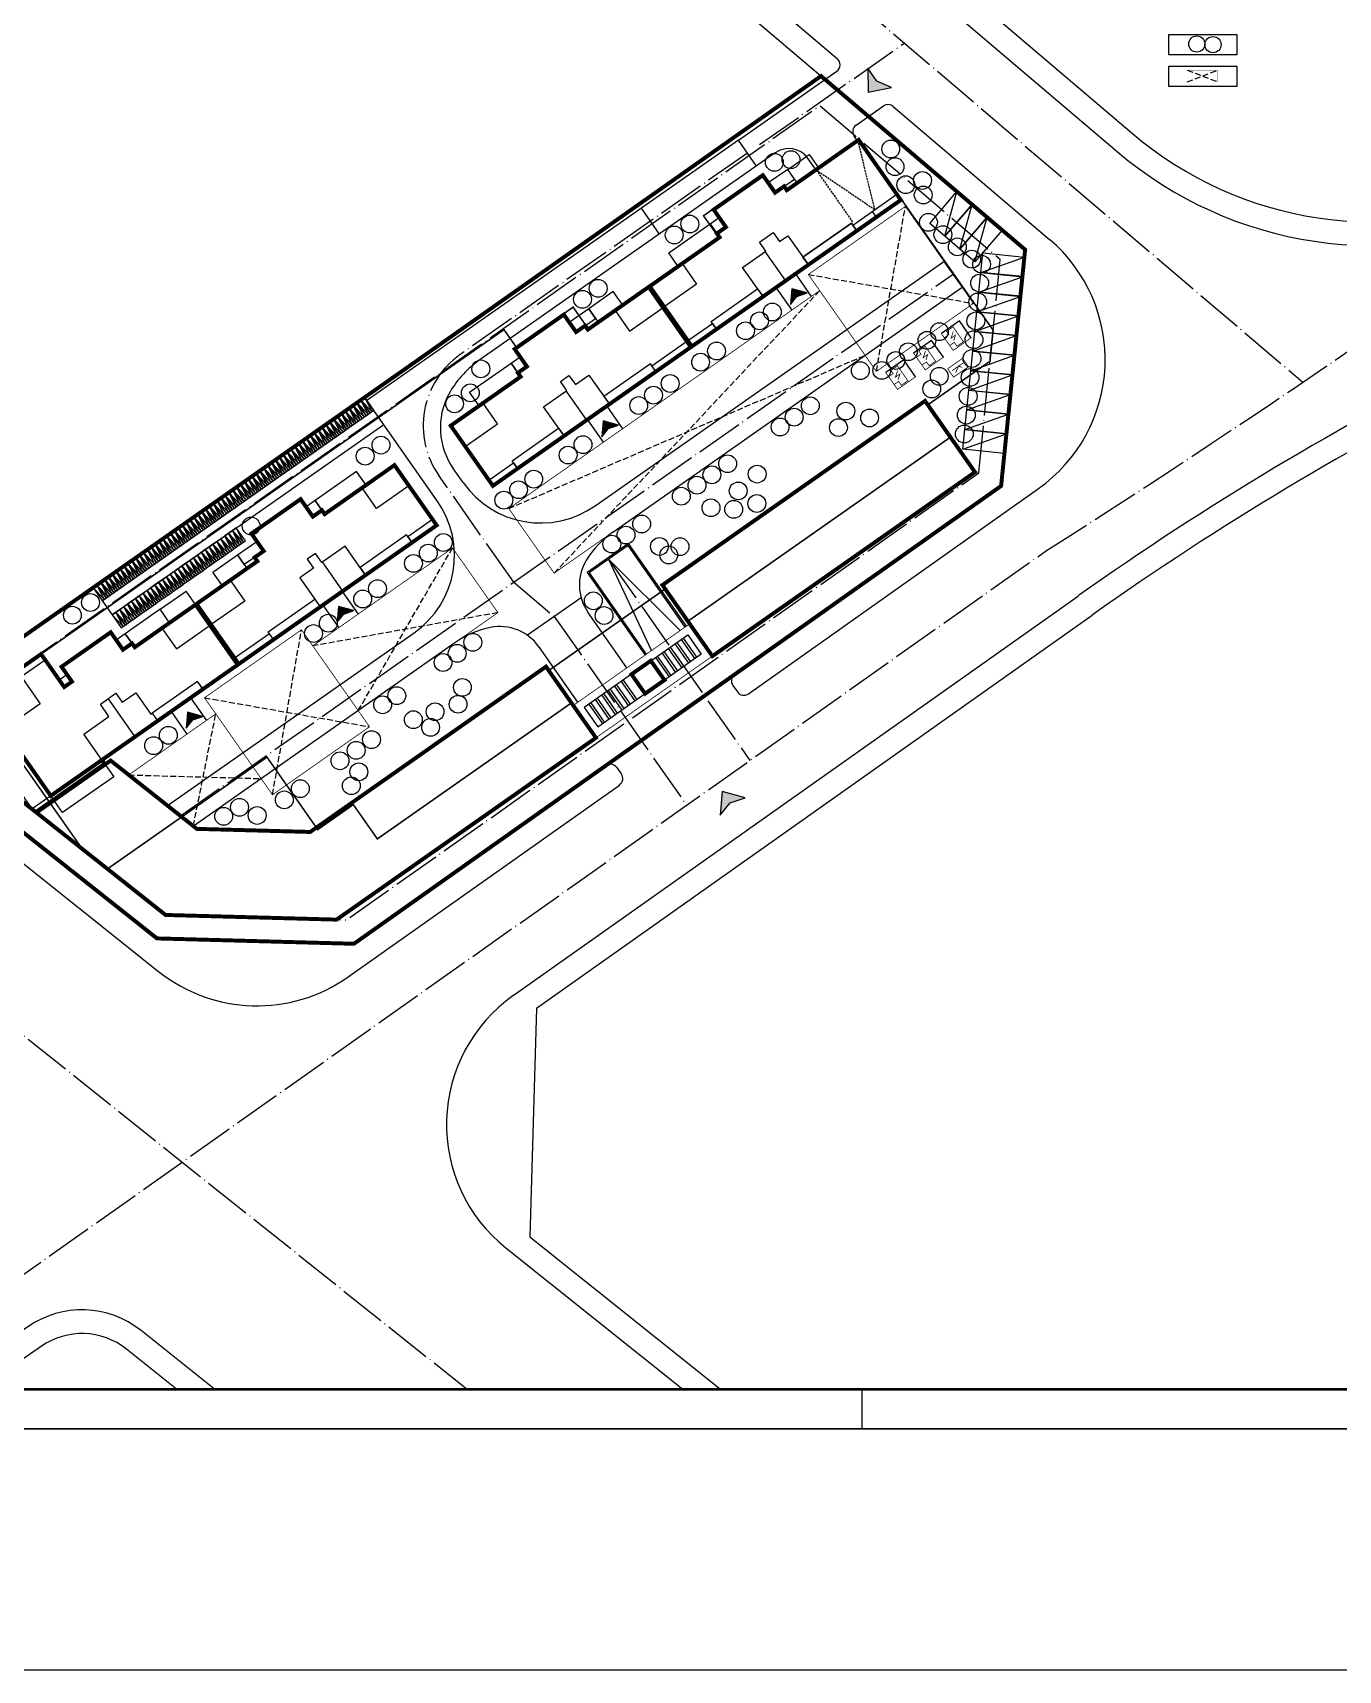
# Model space of a CAD drawing. Extents: x 36524853 to 36525459, y 2743936 to 2747542.
# Drawn here: x 36524940.5 to 36525105.7, y 2747225.7 to 2747433 of the extents above; entities that cross this region are included whole.
import ezdxf

# ---------------------------------------------------------------- set-up
doc = ezdxf.new("R2010")
doc.units = 0
doc.header["$LTSCALE"] = 1000
doc.header["$MEASUREMENT"] = 0
for name, pattern in [('DASH', [0.35, 0.25, -0.1]), ('DASHDOT', [25.4, 12.7, -6.35, 0, -6.35]), ('DOTE', [2.42, 2, -0.2, 0.02, -0.2])]:
    doc.linetypes.add(name, pattern=pattern)
for name, color, linetype in [('0-扑救场地', 6, 'DASH'), ('0-用地红线', 1, 'DOTE'), ('0-规划地下室', 2, 'Continuous'), ('0-规划建筑', 34, 'Continuous'), ('0-规划绿地植物', 107, 'Continuous'), ('0-规划车位', 8, 'Continuous'), ('0-规划道路', 4, 'Continuous'), ('0-规划道路中线', 211, 'DASHDOT'), ('_0', 7, 'Continuous'), ('A0-11 图框-粗线', 16, 'Continuous'), ('A0-13 图框-细线', 7, 'Continuous'), ('道路', 251, 'Continuous'), ('非机动车', 149, 'Continuous')]:
    doc.layers.add(name, color=color, linetype=linetype)
doc.layers.add('0-有效绿地', color=96, linetype='Continuous', lineweight=5)
doc.layers.add('yichutu', color=7, linetype='Continuous', true_color=0xffffff, plot=False)

# ---------------------------------------------------------------- blocks, each defined once
blk = doc.blocks.new('s01')
at = {"layer": '0-规划绿地植物'}
blk.add_circle((0, 0), 2.05, dxfattribs=at)
blk = doc.blocks.new('A$C693438E4')
at = {"layer": '非机动车', "color": 8}
for p, q in [((-300, 2000), (0, 0)), ((0, 0), (300, 2000))]:
    blk.add_line(p, q, dxfattribs=at)
at = {"layer": '非机动车', "color": 8, "extrusion": (8.2721e-18, -0.000574638, 1), "elevation": 0}
blk.add_lwpolyline([(300, 0), (300, 2000), (-300, 2000), (-300, 0)], close=True, dxfattribs=at)
blk = doc.blocks.new('A$C140B4F17')
at = {"layer": '0-规划车位'}
blk.add_line((-1300, 2650), (1200, -2650), dxfattribs=at)
blk.add_lwpolyline([(-1300, 2650), (1200, 2650), (1200, -2650), (-1300, -2650)], close=True, dxfattribs=at)
blk = doc.blocks.new('A$C6202001D')
at = {"layer": 'A0-11 图框-粗线', "const_width": 70}
blk.add_lwpolyline([(58400, 41000), (2500, 41000), (2500, 1000), (58400, 1000)], close=True, dxfattribs=at)
at = {"layer": 'A0-13 图框-细线'}
blk.add_line((30450, 1000), (30450, 0), dxfattribs=at)
blk.add_lwpolyline([(59400, 42000), (0, 42000), (0, 0), (59400, 0)], close=True, dxfattribs=at)
blk = doc.blocks.new('A$C3CD50023')
at = {"layer": '0-规划建筑'}
for p, q in [((11.9, 5.5), (15.9, 5.5)), ((15.9, 3.4), (15.9, 5.5)), ((0, 0), (0, -5.9))]:
    blk.add_line(p, q, dxfattribs=at)
at = {"layer": '0-规划建筑', "const_width": 0.5}
blk.add_lwpolyline([(3.5, -5.9), (3.5, -5.9), (10.5, -5.9), (10.5, -5.9), (15.9, -5.9), (15.9, 0.2), (15.9, 0.2), (15.9, 3.4), (6.5, 3.4), (6.5, 4), (5.1, 4), (5.1, 6.7), (-2.5, 6.7), (-2.5, 4.4), (-3.7, 4.4), (-3.7, 9.5), (-13.6, 9.5), (-13.6, 4.4), (-13, 4.4), (-13, -5.9)], close=True, dxfattribs=at)
at = {"layer": '0-规划建筑'}
for points in [[(-7.4, 4.4), (-13.6, 4.4), (-13.6, 9.5), (-7.4, 9.5)], [(-7.4, 8.6), (-3.7, 8.6), (-3.7, 9.5), (-7.4, 9.5)], [(-13, 4.4), (-13.6, 4.4), (-13.6, 2), (-13, 2)], [(-2.5, 4.4), (-3.7, 4.4), (-3.7, 5.5), (-2.5, 5.5)], [(5.1, 4), (6.5, 4), (6.5, 5.5), (5.1, 5.5)], [(6.5, 3.4), (11.9, 3.4), (11.9, 5.5), (6.5, 5.5)], [(10.7, 0.2), (15.9, 0.2), (15.9, 3.4), (10.7, 3.4)], [(-15.9, 2), (-13, 2), (-13, -5.9), (-15.9, -5.9)], [(-13, -5.9), (-5.1, -5.9), (-5.1, -8.5), (-13, -8.5)], [(3.5, -5.9), (10.5, -5.9), (10.5, -4.7), (3.5, -4.7)]]:
    blk.add_lwpolyline(points, close=True, dxfattribs=at)
for points in [[(-5.1, -5.9), (-5.1, -1.9), (-1.2, -1.9), (-1.2, 0), (1.2, 0), (1.2, -1.4), (3.3, -1.4), (3.3, -4.7), (3.5, -4.7), (3.5, -5.9)], [(3.5, -5.9), (10.5, -5.9)], [(10.5, -5), (10.5, -5.9), (15.9, -5.9), (15.9, -5)]]:
    blk.add_lwpolyline(points, dxfattribs=at)
blk = doc.blocks.new('A$C734D0DF4')
at = {"layer": '0-规划建筑', "const_width": 0.5}
blk.add_lwpolyline([(3.4, -4.5), (3.4, -4.5), (10.6, -4.5), (10.6, -4.5), (16, -4.5), (16, 1.6), (16, 1.6), (16, 4.8), (6.6, 4.8), (6.6, 5.4), (6.4, 5.4), (6.4, 5.4), (5.2, 5.4), (5.2, 8.1), (-2.4, 8.1), (-2.4, 5.4), (-3.8, 5.4), (-3.8, 4.8), (-14.6, 4.8), (-14.6, 1.6), (-14.6, 1.6), (-14.6, -4.5), (-10.8, -4.5), (-10.8, -4.5), (-3.6, -4.5), (-3.6, -4.5)], close=True, dxfattribs=at)
at = {"layer": '0-规划建筑'}
for points in [[(-3.8, 4.8), (-10.2, 4.8), (-10.2, 6.9), (-3.8, 6.9)], [(-2.4, 5.4), (-3.8, 5.4), (-3.8, 6.9), (-2.4, 6.9)], [(5.2, 5.4), (8.2, 5.4), (8.2, 6.9), (5.2, 6.9)], [(8.2, 4.8), (12, 4.8), (12, 6.9), (8.2, 6.9)], [(-9.6, 4.8), (-14.6, 4.8), (-14.6, 1.6), (-9.6, 1.6)], [(10.8, 1.6), (16, 1.6), (16, 4.8), (10.8, 4.8)], [(-14.6, -3.6), (-10.8, -3.6), (-10.8, -4.5), (-14.6, -4.5)], [(-10.8, -3.3), (-3.6, -3.3), (-3.6, -4.5), (-10.8, -4.5)], [(-10.8, -3.3), (-3.6, -3.3), (-3.6, -4.5), (-10.8, -4.5)], [(3.4, -4.5), (10.6, -4.5), (10.6, -3.3), (3.4, -3.3)], [(3.4, -4.5), (10.6, -4.5), (10.6, -3.3), (3.4, -3.3)], [(10.6, -3.6), (16, -3.6), (16, -4.5), (10.6, -4.5)]]:
    blk.add_lwpolyline(points, close=True, dxfattribs=at)
for points in [[(-3.6, -4.5), (-3.6, 0), (0, 0), (0, 1.4), (1.3, 1.4), (1.3, 0), (3.4, 0), (3.4, -4.5)], [(-0.1, -4.5), (-0.1, 0)]]:
    blk.add_lwpolyline(points, dxfattribs=at)
blk = doc.blocks.new('A$C0AB94B1E')
at = {"layer": '0-规划建筑'}
blk.add_line((14, -1.35), (14, -2.25), dxfattribs=at)
at = {"layer": '0-规划建筑', "const_width": 0.5}
blk.add_lwpolyline([(3.5, -2.25), (3.5, -2.25), (11, -2.25), (11, -2.25), (17.8, -2.25), (17.8, 3.85), (17.8, 3.85), (17.8, 7.05), (11, 7.05), (11, 7.05), (6.7, 7.05), (6.7, 7.65), (6.5, 7.65), (6.5, 7.65), (5.3, 7.65), (5.3, 10.35), (-2.3, 10.35), (-2.3, 7.65), (-3.7, 7.65), (-3.7, 7.05), (-9.5, 7.05), (-9.5, 7.05), (-14.5, 7.05), (-14.5, -2.25), (-10.7, -2.25), (-10.7, -2.25), (-3.5, -2.25), (-3.5, -2.25)], close=True, dxfattribs=at)
at = {"layer": '0-规划建筑'}
for points in [[(-10.1, 9.15), (-3.7, 9.15), (-3.7, 7.05), (-10.1, 7.05)], [(-3.7, 9.15), (-2.3, 9.15), (-2.3, 7.65), (-3.7, 7.65)], [(5.3, 7.65), (8.3, 7.65), (8.3, 9.15), (5.3, 9.15)], [(8.3, 7.05), (8.3, 9.15), (11.6, 9.15), (11.6, 7.05), (11, 7.05), (11, 7.05)], [(-14.5, 7.05), (-9.5, 7.05), (-9.5, 3.85), (-14.5, 3.85)], [(-14.5, -1.35), (-10.7, -1.35), (-10.7, -2.25), (-14.5, -2.25)], [(-10.7, -1.05), (-3.5, -1.05), (-3.5, -2.25), (-10.7, -2.25)], [(11, -2.25), (3.5, -2.25), (3.5, -1.05), (11, -1.05)], [(3.5, -2.25), (11, -2.25), (11, -1.05), (3.5, -1.05)], [(11, -1.35), (17.8, -1.35), (17.8, -2.25), (11, -2.25)]]:
    blk.add_lwpolyline(points, close=True, dxfattribs=at)
for points in [[(-3.5, -2.25), (-3.5, 2.25), (0.1, 2.25), (0.1, 3.65), (2.2, 3.65), (2.2, 2.25), (3.5, 2.25), (3.5, -2.25)], [(0, -2.25), (0, 2.25)]]:
    blk.add_lwpolyline(points, dxfattribs=at)
blk = doc.blocks.new('fdsafadf')
at = {"layer": '_0'}
h = blk.add_hatch(color=1, dxfattribs=at)
h.dxf.hatch_style = 1
h.paths.add_polyline_path([(0, -0.236), (-0.263, 0.655), (0.813, -0.236), (-0.263, -1.128)])
at = {"layer": '_0', "color": 1}
blk.add_lwpolyline([(0, -0.236), (-0.263, 0.655), (0.813, -0.236), (-0.263, -1.128)], close=True, dxfattribs=at)
blk = doc.blocks.new('33')
at = {"layer": 'Defpoints'}
blk.add_lwpolyline([(36502158.81, 2731666), (36502400.93, 2731666), (36502400.93, 2731494.8), (36502158.81, 2731494.8)], close=True, dxfattribs=at)
blk = doc.blocks.new('yct-420-297-420-297-1-3000.0')
at = {"layer": 'yichutu', "color": 7, "linetype": 'Continuous', "true_color": 0xffffff}
blk.add_lwpolyline([(0, 0), (0, 297), (420, 297), (420, 0)], close=True, dxfattribs=at)
blk = doc.blocks.new('yct-594-420-297-210-0.5-2000.0')
at = {"layer": 'yichutu', "color": 7, "true_color": 0xffffff}
blk.add_lwpolyline([(0, 0), (0, 210), (297, 210), (297, 0)], close=True, dxfattribs=at)
blk = doc.blocks.new('美式箱变')
at = {"linetype": 'Continuous', "const_width": 0.1, "flags": 128}
blk.add_lwpolyline([(0, 0), (2.8, 0), (2.8, -2.6), (0, -2.6)], close=True, dxfattribs=at)
at = {"linetype": 'Continuous', "flags": 128}
blk.add_lwpolyline([(0, 0), (0, -2.6), (2.8, -2.6)], dxfattribs=at)
at = {"linetype": 'Continuous', "const_width": 0.1, "flags": 128}
blk.add_lwpolyline([(1.1, -2.45), (2.1, -2.45), (2.1, -1.95), (2.8, -1.95), (2.8, -0.75), (2.1, -0.75), (2.1, -0.15), (1.1, -0.15), (1.1, -2.45)], dxfattribs=at)
at = {"color": 1, "linetype": 'Continuous', "const_width": 0.1, "flags": 128}
blk.add_lwpolyline([(2.02, -0.97), (1.45, -1.42), (2.13, -1.42), (1.42, -1.94)], dxfattribs=at)
blk = doc.blocks.new('54453321')
at = {"color": 1, "linetype": 'Continuous', "const_width": 0.1, "flags": 128}
for points in [[(0.06, -2.3), (0, 0), (1.3, 0.03), (1.36, -2.27), (0.06, -2.3)], [(0.53, -0.25), (0.57, -1.96)], [(0.92, -0.67), (0.54, -1), (1.02, -1.72)]]:
    blk.add_lwpolyline(points, dxfattribs=at)

msp = doc.modelspace()

# ---------------------------------------------------------------- linework, layer by layer
for points in [[(36525084.28, 2747432.77), (36525092.86, 2747432.77), (36525092.86, 2747430.2), (36525084.28, 2747430.2)], [(36525084.28, 2747428.76), (36525092.86, 2747428.76), (36525092.86, 2747426.19), (36525084.28, 2747426.19)]]:
    msp.add_lwpolyline(points, close=True)
at = {"layer": '0-扑救场地', "color": 6, "linetype": 'DASH', "ltscale": 0.003}
for p, q in [((36525086.61, 2747428.28), (36525090.47, 2747426.78)), ((36525086.61, 2747426.78), (36525090.47, 2747428.28)), ((36525047.25, 2747390.13), (36525050.92, 2747411.02)), ((36525038.64, 2747402.41), (36525059.53, 2747398.74)), ((36525006.46, 2747364.59), (36525040.07, 2747400.36)), ((36525000.72, 2747372.77), (36525045.82, 2747392.18)), ((36524981.66, 2747347.19), (36524993.6, 2747367.78)), ((36524999.34, 2747359.59), (36524975.91, 2747355.38)), ((36524970.81, 2747336.53), (36524974.48, 2747357.42)), ((36524962.2, 2747348.81), (36524983.09, 2747345.14)), ((36524960.79, 2747332.56), (36524963.63, 2747346.77)), ((36524952.61, 2747339.04), (36524969.37, 2747338.58))]:
    msp.add_line(p, q, dxfattribs=at)
for points, const_width in [([(36525090.47, 2747428.28), (36525086.61, 2747428.28), (36525086.61, 2747426.78), (36525090.47, 2747426.78)], 0.015), ([(36525050.92, 2747411.02), (36525059.53, 2747398.74), (36525047.25, 2747390.13), (36525038.64, 2747402.41)], 0.1), ([(36524974.48, 2747357.42), (36524983.09, 2747345.14), (36524970.81, 2747336.53), (36524962.2, 2747348.81)], 0.1)]:
    msp.add_lwpolyline(points, close=True, dxfattribs=dict(at, const_width=const_width))
at = {"layer": '0-扑救场地', "color": 6, "linetype": 'DASH', "ltscale": 0.003, "const_width": 0.1}
for points in [[(36525006.46, 2747364.59), (36525000.72, 2747372.77), (36525040.07, 2747400.36), (36525045.82, 2747392.18), (36525006.46, 2747364.59)], [(36524975.91, 2747355.38), (36524993.6, 2747367.78), (36524999.34, 2747359.59), (36524981.66, 2747347.19)]]:
    msp.add_lwpolyline(points, dxfattribs=at)
at = {"layer": '0-扑救场地', "color": 6, "linetype": 'DASH', "ltscale": 0.003}
msp.add_lwpolyline([(36524963.63, 2747346.77, 0.1, 0.1, 0), (36524952.61, 2747339.04, 0.1, 0.1, 0), (36524960.79, 2747332.56, 0.1, 0.1, 0), (36524969.37, 2747338.58, 0, 0, 0)], format="xyseb", dxfattribs=at)
at = {"layer": '0-用地红线', "ltscale": 0.003, "const_width": 0.5, "flags": 128}
msp.add_lwpolyline([(36525063.04, 2747375.63), (36525066.08, 2747405.55), (36525040.25, 2747427.53), (36524987.6, 2747390.44), (36524926.15, 2747347.36), (36524923.61, 2747344.17), (36524956.19, 2747318.34), (36524981.12, 2747317.66), (36525063.04, 2747375.63)], close=True, dxfattribs=at)
at = {"layer": '0-用地红线', "ltscale": 0.003, "flags": 128}
msp.add_lwpolyline([(36525060.2, 2747377.29), (36525062.94, 2747404.29), (36525040.08, 2747423.74), (36524989.33, 2747387.99), (36524928.23, 2747345.15), (36524927.83, 2747344.65), (36524957.27, 2747321.31), (36524980.2, 2747320.69)], close=True, dxfattribs=at)
at = {"layer": '0-规划地下室', "linetype": 'DASH', "ltscale": 0.003, "const_width": 0.2}
msp.add_lwpolyline([(36525010.81, 2747395.48), (36525008.86, 2747398.27), (36525001.66, 2747393.21), (36525000.11, 2747395.42), (36524933.41, 2747348.66), (36524946.72, 2747329.68), (36524949.92, 2747327.14), (36524970.11, 2747341.29), (36524976.54, 2747332.12), (36524981.04, 2747335.28), (36524984.08, 2747330.94), (36525008.65, 2747348.16), (36525005.78, 2747352.26), (36525020.52, 2747362.59), (36525023.39, 2747358.5), (36525056.63, 2747381.81), (36525053.76, 2747385.9), (36525061.63, 2747391.42), (36525062.03, 2747395.35), (36525045.09, 2747419.51), (36525036, 2747413.14), (36525035.6, 2747413.71), (36525034.45, 2747412.91), (36525032.9, 2747415.12), (36525025.37, 2747409.84), (36525027.32, 2747407.06)], close=True, dxfattribs=at)
at = {"layer": '0-规划建筑'}
for p, q in [((36525022.8, 2747356.37), (36525024.52, 2747353.92)), ((36525020.1, 2747354.48), (36525021.82, 2747352.02)), ((36525020.34, 2747354.65), (36525022.06, 2747352.2)), ((36525020.91, 2747355.05), (36525022.64, 2747352.6)), ((36525021.16, 2747355.23), (36525022.88, 2747352.77)), ((36525021.73, 2747355.63), (36525023.46, 2747353.17)), ((36525021.98, 2747355.8), (36525023.7, 2747353.34)), ((36525022.55, 2747356.2), (36525024.27, 2747353.75)), ((36525019.28, 2747353.91), (36525021, 2747351.45)), ((36525019.52, 2747354.08), (36525021.25, 2747351.62)), ((36525014.12, 2747350.29), (36525015.84, 2747347.83)), ((36525014.36, 2747350.46), (36525016.09, 2747348)), ((36525014.94, 2747350.86), (36525016.66, 2747348.41)), ((36525015.18, 2747351.04), (36525016.91, 2747348.58)), ((36525011.09, 2747348.16), (36525012.81, 2747345.71)), ((36525011.66, 2747348.57), (36525013.38, 2747346.11)), ((36525011.91, 2747348.74), (36525013.63, 2747346.28)), ((36525012.48, 2747349.14), (36525014.2, 2747346.68)), ((36525012.73, 2747349.31), (36525014.45, 2747346.86)), ((36525013.3, 2747349.72), (36525015.02, 2747347.26)), ((36525013.55, 2747349.89), (36525015.27, 2747347.43)), ((36525010.84, 2747347.99), (36525012.57, 2747345.54))]:
    msp.add_line(p, q, dxfattribs=at)
at = {"layer": '0-规划建筑', "const_width": 0.5}
for points in [[(36525053.41, 2747386.39), (36525020.17, 2747363.08), (36525026.49, 2747354.08), (36525059.73, 2747377.38)], [(36524950.32, 2747340.86), (36524940.93, 2747334.27), (36524957.27, 2747321.31), (36524978.92, 2747320.72), (36525011.75, 2747343.74), (36525005.43, 2747352.75), (36524975.58, 2747331.82), (36524961.23, 2747332.21)], [(36525016.25, 2747351.78), (36525018.7, 2747353.5), (36525020.43, 2747351.05), (36525017.97, 2747349.33)]]:
    msp.add_lwpolyline(points, close=True, dxfattribs=at)
at = {"layer": '0-规划建筑'}
for points, const_width in [([(36525011.75, 2747343.74), (36525026.49, 2747354.08), (36525023.62, 2747358.17), (36525008.88, 2747347.84)], 0.1), ([(36524933.41, 2747348.66), (36524930.71, 2747346.76), (36524937.65, 2747336.87), (36524940.85, 2747334.33), (36524949.55, 2747340.44), (36524949.21, 2747340.93)], 0.5)]:
    msp.add_lwpolyline(points, dxfattribs=dict(at, const_width=const_width))
for points in [[(36525018.7, 2747353.5), (36525023.37, 2747356.78), (36525025.09, 2747354.32), (36525020.43, 2747351.05)], [(36525016.25, 2747351.78), (36525010.27, 2747347.59), (36525011.99, 2747345.13), (36525017.97, 2747349.33)]]:
    msp.add_lwpolyline(points, dxfattribs=at)
at = {"layer": '0-规划道路', "color": 4}
for p, q in [((36525000.63, 2747461.25), (36525040.76, 2747427.1)), ((36525005.26, 2747461.25), (36525042.31, 2747429.72)), ((36525026.86, 2747461.25), (36525077.71, 2747417.97)), ((36525031.49, 2747461.25), (36525079.66, 2747420.26)), ((36525029.78, 2747419.4), (36525042.24, 2747428.14)), ((36525044.69, 2747421.31), (36525048.17, 2747423.75)), ((36525049.39, 2747423.69), (36525069.18, 2747406.85)), ((36525029.78, 2747419.4), (36524982.77, 2747386.44)), ((36525032.07, 2747416.13), (36525029.78, 2747419.4)), ((36525044.9, 2747419.26), (36525044.44, 2747419.91)), ((36525034.45, 2747417.79), (36524996.82, 2747391.41)), ((36525039.66, 2747415.59), (36525038.63, 2747417.06)), ((36525019.79, 2747407.52), (36525017.5, 2747410.79)), ((36525011.66, 2747373.11), (36525055.8, 2747404.06)), ((36525055.8, 2747404.06), (36525058.1, 2747400.79)), ((36525037, 2747402.48), (36525039.01, 2747399.62)), ((36525013.88, 2747369.79), (36525058.1, 2747400.79)), ((36525034.54, 2747400.76), (36525036.55, 2747397.9)), ((36524991.67, 2747373.75), (36524982.77, 2747386.44)), ((36525013.12, 2747385.74), (36525015.13, 2747382.88)), ((36524949.24, 2747361.1, 0), (36524983.63, 2747385.22)), ((36524950.51, 2747359.3, 0), (36524984.9, 2747383.41)), ((36525010.67, 2747384.02), (36525012.68, 2747381.16)), ((36525031.05, 2747349.32), (36525067.77, 2747375.3)), ((36524991.67, 2747373.75), (36524991.67, 2747373.75)), ((36525013.35, 2747366.36), (36525018.77, 2747354.77)), ((36525022.41, 2747357.32), (36525013.35, 2747366.36)), ((36524948.1, 2747362.74, 0), (36524950.51, 2747359.3, 0)), ((36524977.18, 2747360.54), (36524979.19, 2747357.67)), ((36524979.64, 2747362.26), (36524981.65, 2747359.4)), ((36525001.27, 2747311.1), (36525072.83, 2747361.73)), ((36525009.87, 2747361.48), (36525003.08, 2747356.72)), ((36524905.66, 2747358.46), (36524955.94, 2747318.35)), ((36525004.23, 2747309.51), (36525074.57, 2747359.28)), ((36525015.67, 2747352.6), (36525010.74, 2747359.64)), ((36524957.52, 2747335.15), (36524988.73, 2747357.04)), ((36524905.66, 2747354.63), (36524956.37, 2747314.17)), ((36524993.9, 2747355.78), (36524960.79, 2747332.56)), ((36525009.45, 2747348.24), (36525004.51, 2747355.28)), ((36525029.08, 2747350.38), (36525029.65, 2747349.56)), ((36524960.43, 2747348.79), (36524962.44, 2747345.93)), ((36524957.97, 2747347.07), (36524959.98, 2747344.21)), ((36524981.12, 2747317.66), (36525012.99, 2747340.22)), ((36525014.39, 2747339.97), (36525014.96, 2747339.16)), ((36524980.4, 2747313.48), (36525014.72, 2747337.76)), ((36524957.52, 2747335.15), (36524960.79, 2747332.56)), ((36525004.23, 2747309.51), (36525003.38, 2747280.56)), ((36525003.38, 2747280.56), (36525027.53, 2747261.25)), ((36525000.34, 2747279.15), (36525022.73, 2747261.25))]:
    msp.add_line(p, q, dxfattribs=at)
at = {"layer": '0-规划道路', "color": 8, "linetype": 'DASH', "ltscale": 0.001}
for p, q in [((36525047.05, 2747410.63), (36525044.97, 2747419.17)), ((36525039.6, 2747415.67), (36525047.05, 2747410.63)), ((36525039.66, 2747415.59), (36525044.25, 2747409.04))]:
    msp.add_line(p, q, dxfattribs=at)
at = {"layer": '0-规划道路'}
for p, q in [((36524994.95, 2747376.05), (36524993.69, 2747377.83)), ((36524955.94, 2747318.35), (36524981.12, 2747317.66))]:
    msp.add_line(p, q, dxfattribs=at)
at = {"layer": '0-规划道路', "color": 4}
for points in [[(36525046.27, 2747422.42), (36525066.08, 2747405.55), (36525063.04, 2747375.63), (36525029.32, 2747351.77)], [(36525023.21, 2747357.88), (36525015.86, 2747368.36), (36525010.62, 2747364.69), (36525017.97, 2747354.21)], [(36525023.04, 2747357.77), (36525015.81, 2747368.08), (36525010.9, 2747364.64), (36525018.13, 2747354.32)]]:
    msp.add_lwpolyline(points, dxfattribs=at)
for points in [[(36524963.47, 2747261.25), (36524954.18, 2747268.68, 0.331943), (36524939.84, 2747269.16), (36524928.47, 2747261.25)], [(36524958.67, 2747261.25), (36524952.31, 2747266.34, 0.331943), (36524941.55, 2747266.7), (36524933.73, 2747261.25)]]:
    msp.add_lwpolyline(points, format="xyb", dxfattribs=at)
for centre, radius, start, end in [((36525041.66, 2747428.96), 1, 305.0367, 49.5974), ((36525048.74, 2747422.93), 1, 49.5974, 125.0367), ((36525045.26, 2747420.49), 1, 125.0367, 215.0367), ((36525110.12, 2747456.05), 47, 229.5974, 293.3148), ((36525036.17, 2747415.34), 3, 35.0367, 125.0367), ((36525110.12, 2747456.05), 50, 229.5974, 293.3272), ((36525056.21, 2747391.62), 20, 305.2834, 49.5974), ((36525299.84, 2747040.93), 393, 116.6519, 125.2834), ((36525003.71, 2747381.58), 12, 125.0369, 151.7804), ((36525299.84, 2747040.93), 390, 116.6519, 125.2834), ((36524981.84, 2747366.86), 12, 305.0367, 35.0367), ((36525020.77, 2747359.96), 12, 125.0367, 148.6149), ((36525015.65, 2747363.09), 6, 148.6149, 215.0367), ((36525000.79, 2747345.95), 12, 101.4586, 125.0367), ((36524999.6, 2747351.83), 6, 35.0367, 101.4586), ((36525029.9, 2747350.95), 1, 125.2834, 215.0367), ((36525030.47, 2747350.13), 1, 215.0367, 305.2834), ((36525013.57, 2747339.4), 1, 35.0367, 125.2834), ((36525014.15, 2747338.58), 1, 305.2834, 35.0367), ((36524968.85, 2747329.8), 20, 231.4176, 305.2834), ((36525012.83, 2747294.77), 20, 125.2834, 231.3598)]:
    msp.add_arc(centre, radius, start, end, dxfattribs=at)
at = {"layer": '0-规划道路'}
for centre, radius, start, end in [((36525001.06, 2747383), 9, 151.7804, 215.0368), ((36525004.77, 2747382.94), 12, 215.0367, 305.0367)]:
    msp.add_arc(centre, radius, start, end, dxfattribs=at)
at = {"layer": '0-规划道路中线', "linetype": 'DOTE', "ltscale": 0.003}
for p, q in [((36525016.06, 2747461.25), (36525101.23, 2747388.77)), ((36525032.47, 2747418.85), (36525050.79, 2747431.7)), ((36525030.93, 2747417.77), (36524994.56, 2747392.27)), ((36524959.16, 2747333.86), (36525056.95, 2747402.43)), ((36525001.35, 2747363.44), (36524991.87, 2747376.95)), ((36524918.72, 2747261.25), (36525068.79, 2747367.45)), ((36525013.35, 2747366.36), (36525031.23, 2747340.87)), ((36525001.35, 2747363.44), (36525006.48, 2747359.1)), ((36525006.48, 2747359.1), (36525023.23, 2747335.21)), ((36524905.66, 2747332.88), (36524995.44, 2747261.25))]:
    msp.add_line(p, q, dxfattribs=at)
for centre, radius, start, end in [((36524370.62, 2748464.96), 1300.76, 302.46209, 304.65135), ((36525000.88, 2747383.26), 11, 125.0367, 215.0367)]:
    msp.add_arc(centre, radius, start, end, dxfattribs=at)

# ---------------------------------------------------------------- block references
at = {"xscale": 0.005, "yscale": 0.005, "zscale": 0.005}
msp.add_blockref('A$C6202001D', (36524893.16, 2747256.25), dxfattribs=at)
at = {"linetype": 'Continuous', "rotation": 215.0367364210107}
for p in [(36525059.26, 2747394.4, 0), (36525055.74, 2747391.93, 0), (36525052.22, 2747389.46, 0)]:
    msp.add_blockref('美式箱变', p, dxfattribs=at)
at = {"layer": '0-有效绿地', "rotation": 303.5806760633157}
msp.add_blockref('54453321', (36525058.16, 2747391.79, 0), dxfattribs=at)
at = {"layer": '0-规划建筑'}
for name, p, rotation in [('A$C0AB94B1E', (36525034.48, 2747403.46), 35.03673594298425), ('A$C734D0DF4', (36525008.08, 2747387.71), 35.03673592210405), ('A$C3CD50023', (36524950, 2747348.69), 35.03673594298425)]:
    msp.add_blockref(name, p, dxfattribs=dict(at, rotation=rotation))
at = {"layer": '0-规划建筑', "xscale": -1, "rotation": 35.03673593115189}
msp.add_blockref('A$C734D0DF4', (36524977.05, 2747365.95), dxfattribs=at)
at = {"layer": '0-规划绿地植物', "rotation": 351.2594842512447}
for p, xscale, yscale, zscale in [((36525087.81, 2747431.59), 0.5, 0.5, 0.5), ((36525089.86, 2747431.51), 0.5, 0.5, 0.5), ((36525049.07, 2747418.29), 0.55, 0.55, 0.55), ((36525034.34, 2747416.6), 0.55, 0.55, 0.55), ((36525036.44, 2747416.94), 0.55, 0.55, 0.55), ((36525049.61, 2747416.05), 0.55, 0.55, 0.55), ((36525050.97, 2747413.77), 0.55, 0.55, 0.55), ((36525053.09, 2747414.31), 0.55, 0.55, 0.55), ((36525053.18, 2747412.47), 0.55, 0.55, 0.55), ((36525053.84, 2747409.01), 0.55, 0.55, 0.55), ((36525021.66, 2747407.4), 0.55, 0.55, 0.55), ((36525023.64, 2747408.79), 0.55, 0.55, 0.55), ((36525055.67, 2747407.45), 0.55, 0.55, 0.55), ((36525057.5, 2747405.9), 0.55, 0.55, 0.55), ((36525059.32, 2747404.34), 0.55, 0.55, 0.55), ((36525060.57, 2747403.7), 0.55, 0.55, 0.55), ((36525060.32, 2747401.31), 0.55, 0.55, 0.55), ((36525010.05, 2747399.26), 0.55, 0.55, 0.55), ((36525012.03, 2747400.65), 0.55, 0.55, 0.55), ((36525060.08, 2747398.92), 0.55, 0.55, 0.55), ((36525034.08, 2747397.66), 0.55, 0.55, 0.55), ((36525030.68, 2747395.28), 0.55, 0.55, 0.55), ((36525032.46, 2747396.53), 0.55, 0.55, 0.55), ((36525055.23, 2747395.16), 0.55, 0.55, 0.55), ((36525059.84, 2747396.53), 0.55, 0.55, 0.55), ((36525027.02, 2747392.71), 0.55, 0.55, 0.55), ((36525051.29, 2747392.62), 0.55, 0.55, 0.55), ((36525053.65, 2747394.06), 0.55, 0.55, 0.55), ((36525059.6, 2747394.15), 0.55, 0.55, 0.55), ((36524997.18, 2747390.45), 0.55, 0.55, 0.55), ((36525025, 2747391.3), 0.55, 0.55, 0.55), ((36525049.71, 2747391.51), 0.55, 0.55, 0.55), ((36525059.35, 2747391.76), 0.55, 0.55, 0.55), ((36525021.15, 2747388.6), 0.55, 0.55, 0.55), ((36525045.22, 2747390.22), 0.55, 0.55, 0.55), ((36525047.93, 2747390.26), 0.55, 0.55, 0.55), ((36525055.21, 2747389.51), 0.55, 0.55, 0.55), ((36525059.11, 2747389.37), 0.55, 0.55, 0.55), ((36524995.85, 2747387.42), 0.55, 0.55, 0.55), ((36525019.04, 2747387.12), 0.55, 0.55, 0.55), ((36525054.26, 2747387.91), 0.55, 0.55, 0.55), ((36525058.87, 2747386.98), 0.55, 0.55, 0.55), ((36524993.86, 2747386.03), 0.55, 0.55, 0.55), ((36525017.17, 2747385.81), 0.55, 0.55, 0.55), ((36525036.84, 2747384.34), 0.55, 0.55, 0.55), ((36525038.89, 2747385.78), 0.55, 0.55, 0.55), ((36525043.38, 2747385.11), 0.55, 0.55, 0.55), ((36525046.39, 2747384.24), 0.55, 0.55, 0.55), ((36525058.63, 2747384.6), 0.55, 0.55, 0.55), ((36525035.06, 2747383.09), 0.55, 0.55, 0.55), ((36525042.45, 2747383.02), 0.55, 0.55, 0.55), ((36525058.38, 2747382.21), 0.55, 0.55, 0.55), ((36524984.54, 2747380.8), 0.55, 0.55, 0.55), ((36525010.11, 2747380.86), 0.55, 0.55, 0.55), ((36524982.54, 2747379.4), 0.55, 0.55, 0.55), ((36525008.23, 2747379.54), 0.55, 0.55, 0.55), ((36525028.42, 2747378.44), 0.55, 0.55, 0.55), ((36525003.88, 2747376.49), 0.55, 0.55, 0.55), ((36525026.43, 2747377.04), 0.55, 0.55, 0.55), ((36525032.16, 2747377.13), 0.55, 0.55, 0.55), ((36525000.09, 2747373.83), 0.55, 0.55, 0.55), ((36525001.96, 2747375.15), 0.55, 0.55, 0.55), ((36525022.56, 2747374.33), 0.55, 0.55, 0.55), ((36525024.55, 2747375.72), 0.55, 0.55, 0.55), ((36525029.76, 2747375), 0.55, 0.55, 0.55), ((36525026.31, 2747372.87), 0.55, 0.55, 0.55), ((36525029.19, 2747372.67), 0.55, 0.55, 0.55), ((36525032.12, 2747373.41), 0.55, 0.55, 0.55), ((36524968.1, 2747370.56), 0.55, 0.55, 0.55), ((36525017.54, 2747370.81), 0.55, 0.55, 0.55), ((36524992.44, 2747368.47), 0.55, 0.55, 0.55), ((36525013.76, 2747368.27), 0.55, 0.55, 0.55), ((36525015.55, 2747369.41), 0.55, 0.55, 0.55), ((36525019.79, 2747367.97), 0.55, 0.55, 0.55), ((36525022.39, 2747367.94), 0.55, 0.55, 0.55), ((36524988.65, 2747365.82), 0.55, 0.55, 0.55), ((36524990.53, 2747367.13), 0.55, 0.55, 0.55), ((36525020.97, 2747366.89), 0.55, 0.55, 0.55), ((36524982.23, 2747361.31), 0.55, 0.55, 0.55), ((36524984.1, 2747362.62), 0.55, 0.55, 0.55), ((36524945.48, 2747359.26), 0.55, 0.55, 0.55), ((36524947.77, 2747360.87), 0.55, 0.55, 0.55), ((36525011.42, 2747361.09), 0.55, 0.55, 0.55), ((36525012.78, 2747359.22), 0.55, 0.55, 0.55), ((36524977.87, 2747358.25), 0.55, 0.55, 0.55), ((36524976, 2747356.94), 0.55, 0.55, 0.55), ((36524996.17, 2747355.83), 0.55, 0.55, 0.55), ((36524992.4, 2747353.28), 0.55, 0.55, 0.55), ((36524994.19, 2747354.43), 0.55, 0.55, 0.55), ((36524986.54, 2747349.07), 0.55, 0.55, 0.55), ((36524994.85, 2747350.12), 0.55, 0.55, 0.55), ((36524984.75, 2747347.92), 0.55, 0.55, 0.55), ((36524991.39, 2747347.04), 0.55, 0.55, 0.55), ((36524994.3, 2747347.99), 0.55, 0.55, 0.55), ((36524988.64, 2747346.03), 0.55, 0.55, 0.55), ((36524990.82, 2747345.06), 0.55, 0.55, 0.55), ((36524955.76, 2747342.75), 0.55, 0.55, 0.55), ((36524957.63, 2747344.06), 0.55, 0.55, 0.55), ((36524983.34, 2747343.51), 0.55, 0.55, 0.55), ((36524979.35, 2747340.83), 0.55, 0.55, 0.55), ((36524981.4, 2747342.15), 0.55, 0.55, 0.55), ((36524981.74, 2747339.43), 0.55, 0.55, 0.55), ((36524974.33, 2747337.3), 0.55, 0.55, 0.55), ((36524980.79, 2747337.67), 0.55, 0.55, 0.55), ((36524966.63, 2747334.94), 0.55, 0.55, 0.55), ((36524972.3, 2747335.88), 0.55, 0.55, 0.55), ((36524964.63, 2747333.8), 0.55, 0.55, 0.55), ((36524968.87, 2747333.91), 0.55, 0.55, 0.55)]:
    msp.add_blockref('s01', p, dxfattribs=dict(at, xscale=xscale, yscale=yscale, zscale=zscale))
at = {"layer": '0-规划车位', "xscale": 0.001, "yscale": 0.001, "zscale": 0.001}
for p, rotation in [((36525056.65, 2747410.1), 139.5974334411747), ((36525058.56, 2747408.48), 139.5974334411747), ((36525060.46, 2747406.86), 139.5974334411747), ((36525063.23, 2747403.69), 84.20196817236939), ((36525062.98, 2747401.2), 84.20196817236939), ((36525062.72, 2747398.71), 84.20196817236939), ((36525062.47, 2747396.23), 84.20196817236939), ((36525062.22, 2747393.74), 84.20196817236939), ((36525061.97, 2747391.25), 84.20196817236939), ((36525061.71, 2747388.76), 84.20196817236939), ((36525061.46, 2747386.28), 84.20196817236939), ((36525061.21, 2747383.79), 84.20196817236939), ((36525060.96, 2747381.3), 84.20196817236939)]:
    msp.add_blockref('A$C140B4F17', p, dxfattribs=dict(at, rotation=rotation))
at = {"layer": '_0', "xscale": 1.583838383838384, "yscale": 1.583838383838384, "zscale": 1.583838383838384}
msp.add_blockref('33', (-21288666.55, -1579020.63), dxfattribs=at)
at = {"layer": 'yichutu', "linetype": 'Continuous', "xscale": 0.9129735061014543, "yscale": 0.9129735061014543, "zscale": 0.9129735061014543}
msp.add_blockref('yct-420-297-420-297-1-3000.0', (36524853.67, 2747225.68), dxfattribs=at)
at = {"layer": 'yichutu'}
msp.add_blockref('yct-594-420-297-210-0.5-2000.0', (36524893.16, 2747256.25), dxfattribs=at)
at = {"layer": '道路'}
for p, xscale, yscale, zscale, rotation in [((36525046.9, 2747427.18), -2.16, 2.16, 2.16, 51.25409316616827), ((36525037.48, 2747399.83), -1.44, 1.44, 1.44, 305.0367519569032), ((36525013.6, 2747383.09), -1.44, 1.44, 1.44, 305.0367519569032), ((36524980.11, 2747359.61), -1.44, 1.44, 1.44, 305.0367519569032), ((36524961, 2747346.21), -1.44, 1.44, 1.44, 305.0367519569032), ((36525029.15, 2747335.8), -2.16, 2.16, 2.16, 305.0367519569032)]:
    msp.add_blockref('fdsafadf', p, dxfattribs=dict(at, xscale=xscale, yscale=yscale, zscale=zscale, rotation=rotation))
at = {"layer": '非机动车', "xscale": 0.001, "yscale": 0.001, "zscale": 0.001, "rotation": 35.03673594298425}
for p in [(36524981.42, 2747383.67), (36524981.91, 2747384.01), (36524982.4, 2747384.36), (36524982.9, 2747384.7), (36524983.39, 2747385.04), (36524978.47, 2747381.6), (36524978.97, 2747381.94), (36524979.46, 2747382.29), (36524979.95, 2747382.63), (36524980.44, 2747382.98), (36524980.93, 2747383.32), (36524975.53, 2747379.53), (36524976.02, 2747379.88), (36524976.51, 2747380.22), (36524977, 2747380.57), (36524977.49, 2747380.91), (36524977.98, 2747381.25), (36524972.58, 2747377.47), (36524973.07, 2747377.81), (36524973.56, 2747378.15), (36524974.05, 2747378.5), (36524974.54, 2747378.84), (36524975.04, 2747379.19), (36524969.63, 2747375.4, 0), (36524970.12, 2747375.74, 0), (36524970.61, 2747376.09, 0), (36524971.11, 2747376.43, 0), (36524971.6, 2747376.78), (36524972.09, 2747377.12), (36524966.68, 2747373.33, 0), (36524967.18, 2747373.68, 0), (36524967.67, 2747374.02, 0), (36524968.16, 2747374.37, 0), (36524968.65, 2747374.71, 0), (36524969.14, 2747375.05, 0), (36524963.74, 2747371.27, 0), (36524964.23, 2747371.61, 0), (36524964.72, 2747371.95, 0), (36524965.21, 2747372.3, 0), (36524965.7, 2747372.64, 0), (36524966.19, 2747372.99, 0), (36524960.79, 2747369.2, 0), (36524961.28, 2747369.54, 0), (36524961.77, 2747369.89, 0), (36524962.26, 2747370.23, 0), (36524962.75, 2747370.58, 0), (36524963.24, 2747370.92, 0), (36524957.84, 2747367.13, 0), (36524958.33, 2747367.48, 0), (36524958.82, 2747367.82, 0), (36524959.31, 2747368.17, 0), (36524959.81, 2747368.51, 0), (36524960.3, 2747368.85, 0), (36524965.16, 2747367.14, 0), (36524965.66, 2747367.48, 0), (36524966.15, 2747367.83, 0), (36524966.64, 2747368.17, 0), (36524967.13, 2747368.52, 0), (36524954.89, 2747365.07, 0), (36524955.38, 2747365.41, 0), (36524955.88, 2747365.75, 0), (36524956.37, 2747366.1, 0), (36524956.86, 2747366.44, 0), (36524957.35, 2747366.79, 0), (36524962.22, 2747365.07, 0), (36524962.71, 2747365.42, 0), (36524963.2, 2747365.76, 0), (36524963.69, 2747366.1, 0), (36524964.18, 2747366.45, 0), (36524964.67, 2747366.79, 0), (36524951.95, 2747363, 0), (36524952.44, 2747363.34, 0), (36524952.93, 2747363.69, 0), (36524953.42, 2747364.03, 0), (36524953.91, 2747364.38, 0), (36524954.4, 2747364.72, 0), (36524959.27, 2747363, 0), (36524959.76, 2747363.35, 0), (36524960.25, 2747363.69, 0), (36524960.74, 2747364.04, 0), (36524961.23, 2747364.38, 0), (36524961.73, 2747364.73, 0), (36524949.49, 2747361.28, 0), (36524949.98, 2747361.62, 0), (36524950.47, 2747361.97, 0), (36524950.96, 2747362.31, 0), (36524951.45, 2747362.65, 0), (36524956.32, 2747360.94, 0), (36524956.81, 2747361.28, 0), (36524957.3, 2747361.63, 0), (36524957.8, 2747361.97, 0), (36524958.29, 2747362.32, 0), (36524958.78, 2747362.66, 0), (36524953.37, 2747358.87, 0), (36524953.87, 2747359.22, 0), (36524954.36, 2747359.56, 0), (36524954.85, 2747359.9, 0), (36524955.34, 2747360.25, 0), (36524955.83, 2747360.59, 0), (36524951.9, 2747357.84, 0), (36524952.39, 2747358.18, 0), (36524952.88, 2747358.53, 0)]:
    msp.add_blockref('A$C693438E4', p, dxfattribs=at)

doc.saveas('drawing.dxf')
